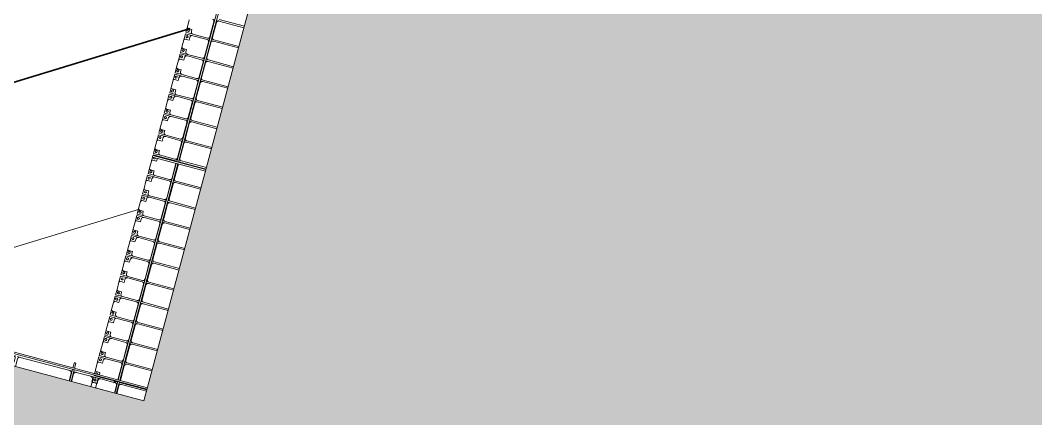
# Model space of a CAD drawing. Header units: millimetres. Extents: x -861324 to 439029, y -308065 to 694685.
# Drawn here: x -162826 to -138554, y 285427 to 294957 of the extents above; entities that cross this region are included whole.
import ezdxf

# ---------------------------------------------------------------- set-up
doc = ezdxf.new("R2010")
doc.units = ezdxf.units.MM
for name, color, linetype, lineweight in [('A-DETL-GENF', 92, 'Continuous', 9), ('A-DETL-MBND', 5, 'Continuous', 9), ('A-DETL-THIN', 151, 'Continuous', 9), ('A-GENM', 13, 'Continuous', 9), ('C-TOPO-MAJR', 7, 'Continuous', 35), ('C-TOPO-MINR', 7, 'Continuous', 9), ('S-BEAM', 12, 'Continuous', 9)]:
    doc.layers.add(name, color=color, linetype=linetype, lineweight=lineweight)

# ---------------------------------------------------------------- blocks, each defined once
blk = doc.blocks.new('Dai phao do pin - DẢI PHAO ĐỠ PIN-15697-BỐ TRÍ BÈ PIN HỒ BẢN MÒNG')
at = {"layer": 'A-DETL-MBND', "color": 254}
for p, q in [((-1312, 242), (-1130, 242)), ((-1312, 88), (-1312, 242)), ((-1312, 242), (-1312, 88)), ((-1130, 242), (-1312, 242)), ((-1312, 88), (-1312, 0)), ((-1190, 118), (-1272, 118)), ((-1272, 118), (-1190, 118)), ((-1190, 118), (-1272, 118)), ((-1272, 118), (-1190, 118)), ((-1190, 182), (-1190, 118)), ((-1190, 118), (-1190, 182)), ((-1190, 182), (-1190, 118)), ((-1190, 118), (-1190, 182)), ((-780, 242), (-1130, 242)), ((-780, 242), (-692, 242)), ((-780, 242), (-692, 242)), ((-730, 0), (-730, 192)), ((610, 242), (-620, 242)), ((610, 242), (698, 242)), ((610, 242), (698, 242)), ((660, 0), (660, 192)), ((1130, 242), (770, 242)), ((1130, 242), (1312, 242)), ((1312, 242), (1130, 242)), ((1190, 118), (1190, 182)), ((1190, 182), (1190, 118)), ((1190, 118), (1190, 182)), ((1190, 182), (1190, 118)), ((1282, 118), (1190, 118)), ((1190, 118), (1282, 118)), ((1282, 118), (1190, 118)), ((1190, 118), (1282, 118)), ((1198, 242), (1380, 242)), ((1198, 116), (1198, 242)), ((1198, 242), (1198, 116)), ((1380, 242), (1198, 242)), ((1198, 88), (1198, 0)), ((1320, 118), (1228, 118)), ((1228, 118), (1320, 118)), ((1320, 118), (1228, 118)), ((1228, 118), (1320, 118)), ((1312, 242), (1312, 116)), ((1312, 116), (1312, 242)), ((1312, 0), (1312, 88)), ((1320, 182), (1320, 118)), ((1320, 118), (1320, 182)), ((1320, 182), (1320, 118)), ((1320, 118), (1320, 182)), ((1730, 242), (1380, 242)), ((1730, 242), (1818, 242)), ((1730, 242), (1818, 242)), ((1780, 0), (1780, 192)), ((3120, 242), (1890, 242)), ((3120, 242), (3167, 242)), ((3120, 242), (3167, 242)), ((3170, 0), (3170, 192)), ((3640, 242), (3280, 242)), ((3640, 242), (3822, 242)), ((3822, 242), (3640, 242)), ((3700, 118), (3700, 182)), ((3700, 182), (3700, 118)), ((3700, 118), (3700, 182)), ((3700, 182), (3700, 118)), ((3792, 118), (3700, 118)), ((3700, 118), (3792, 118)), ((3792, 118), (3700, 118)), ((3700, 118), (3792, 118)), ((3708, 242), (3890, 242)), ((3708, 116), (3708, 242)), ((3708, 242), (3708, 116)), ((3890, 242), (3708, 242)), ((3708, 88), (3708, 0)), ((3830, 118), (3738, 118)), ((3738, 118), (3830, 118)), ((3830, 118), (3738, 118)), ((3738, 118), (3830, 118)), ((3822, 242), (3822, 116)), ((3822, 116), (3822, 242)), ((3822, 0), (3822, 88)), ((3830, 182), (3830, 118)), ((3830, 118), (3830, 182)), ((3830, 182), (3830, 118)), ((3830, 118), (3830, 182)), ((4240, 242), (3890, 242)), ((4240, 242), (4328, 242)), ((4240, 242), (4328, 242)), ((4290, 0), (4290, 192)), ((5630, 242), (4400, 242)), ((5630, 242), (5718, 242)), ((5630, 242), (5718, 242)), ((5680, 0), (5680, 192)), ((6150, 242), (5790, 242)), ((6150, 242), (6332, 242)), ((6332, 242), (6150, 242)), ((6210, 118), (6210, 182)), ((6210, 182), (6210, 118)), ((6210, 118), (6210, 182)), ((6210, 182), (6210, 118)), ((6302, 118), (6210, 118)), ((6210, 118), (6302, 118)), ((6302, 118), (6210, 118)), ((6210, 118), (6302, 118)), ((6218, 242), (6400, 242)), ((6218, 116), (6218, 242)), ((6218, 242), (6218, 116)), ((6400, 242), (6218, 242)), ((6218, 88), (6218, 0)), ((6340, 118), (6248, 118)), ((6248, 118), (6340, 118)), ((6340, 118), (6248, 118)), ((6248, 118), (6340, 118)), ((6332, 242), (6332, 116)), ((6332, 116), (6332, 242)), ((6332, 0), (6332, 88)), ((6340, 182), (6340, 118)), ((6340, 118), (6340, 182)), ((6340, 182), (6340, 118)), ((6340, 118), (6340, 182)), ((6750, 242), (6400, 242)), ((6750, 242), (6808, 242)), ((6750, 242), (6808, 242)), ((6800, 0), (6800, 192)), ((6848, 242), (6910, 242)), ((6848, 242), (6910, 242)), ((6860, 192), (6860, 0)), ((8140, 242), (6910, 242)), ((8140, 242), (8198, 242)), ((8140, 242), (8198, 242)), ((8190, 0), (8190, 192)), ((8238, 242), (8300, 242)), ((8238, 242), (8300, 242)), ((8250, 192), (8250, 0)), ((8660, 242), (8300, 242)), ((8660, 242), (8842, 242)), ((8842, 242), (8660, 242)), ((8720, 118), (8720, 182)), ((8720, 182), (8720, 118)), ((8720, 118), (8720, 182)), ((8720, 182), (8720, 118)), ((8812, 118), (8720, 118)), ((8720, 118), (8812, 118)), ((8812, 118), (8720, 118)), ((8720, 118), (8812, 118)), ((8728, 242), (8910, 242)), ((8728, 116), (8728, 242)), ((8728, 242), (8728, 116)), ((8910, 242), (8728, 242)), ((8728, 88), (8728, 0)), ((8850, 118), (8758, 118)), ((8758, 118), (8850, 118)), ((8850, 118), (8758, 118)), ((8758, 118), (8850, 118)), ((8842, 242), (8842, 116)), ((8842, 116), (8842, 242)), ((8842, 0), (8842, 88)), ((8850, 182), (8850, 118)), ((8850, 118), (8850, 182)), ((8850, 182), (8850, 118)), ((8850, 118), (8850, 182)), ((9260, 242), (8910, 242)), ((9260, 242), (9318, 242)), ((9260, 242), (9318, 242)), ((9310, 0), (9310, 192)), ((9358, 242), (9420, 242)), ((9358, 242), (9420, 242)), ((9370, 192), (9370, 0)), ((10040, 242), (9420, 242))]:
    blk.add_line(p, q, dxfattribs=at)
for centre, radius, start, end in [((-1282, 88), 30, 105, 165), ((-1282, 88), 30, 105, 165), ((-1282, 88), 30, 105, 165), ((-1282, 88), 30, 105, 165), ((-1259, 183), 25, 0, 180), ((-1259, 183), 25, 0, 180), ((-1259, 183), 25, 180, 0), ((-1259, 183), 25, 180, 360), ((-1130, 182), 60, 90, 180), ((-1130, 182), 60, 90, 180), ((-1130, 182), 60, 90, 180), ((-1130, 182), 60, 90, 180), ((-780, 192), 50, 360, 90), ((-780, 192), 50, 360, 30), ((-620, 192), 50, 90, 135), ((-620, 192), 50, 90, 120), ((610, 192), 50, 360, 90), ((610, 192), 50, 360, 30), ((770, 192), 50, 90, 135), ((770, 192), 50, 90, 120), ((1130, 182), 60, 360, 90), ((1130, 182), 60, 0, 75), ((1130, 182), 60, 360, 75), ((1130, 182), 60, 0, 75), ((1228, 88), 30, 90, 180), ((1249, 183), 25, 0, 180), ((1249, 183), 25, 360, 180), ((1249, 183), 25, 180, 0), ((1249, 183), 25, 180, 360), ((1251, 183), 25, 0, 180), ((1251, 183), 25, 0, 180), ((1251, 183), 25, 180, 0), ((1251, 183), 25, 180, 360), ((1282, 88), 30, 360, 90), ((1282, 88), 30, 60, 90), ((1282, 88), 30, 60, 90), ((1282, 88), 30, 60, 90), ((1380, 182), 60, 90, 180), ((1380, 182), 60, 90, 180), ((1380, 182), 60, 90, 180), ((1380, 182), 60, 90, 180), ((1730, 192), 50, 360, 90), ((1730, 192), 50, 360, 30), ((1890, 192), 50, 90, 135), ((1890, 192), 50, 90, 120), ((3120, 192), 50, 360, 90), ((3120, 192), 50, 360, 30), ((3280, 192), 50, 90, 135), ((3280, 192), 50, 90, 120), ((3640, 182), 60, 360, 90), ((3640, 182), 60, 0, 75), ((3640, 182), 60, 360, 75), ((3640, 182), 60, 0, 75), ((3738, 88), 30, 90, 180), ((3759, 183), 25, 0, 180), ((3759, 183), 25, 360, 180), ((3759, 183), 25, 180, 0), ((3759, 183), 25, 180, 360), ((3761, 183), 25, 0, 180), ((3761, 183), 25, 0, 180), ((3761, 183), 25, 180, 0), ((3761, 183), 25, 180, 360), ((3792, 88), 30, 360, 90), ((3792, 88), 30, 60, 90), ((3792, 88), 30, 60, 90), ((3792, 88), 30, 60, 90), ((3890, 182), 60, 90, 180), ((3890, 182), 60, 90, 180), ((3890, 182), 60, 90, 180), ((3890, 182), 60, 90, 180), ((4240, 192), 50, 360, 90), ((4240, 192), 50, 360, 30), ((4400, 192), 50, 90, 135), ((4400, 192), 50, 90, 120), ((5630, 192), 50, 360, 90), ((5630, 192), 50, 360, 30), ((5790, 192), 50, 90, 135), ((5790, 192), 50, 90, 120), ((6150, 182), 60, 360, 90), ((6150, 182), 60, 0, 75), ((6150, 182), 60, 360, 75), ((6150, 182), 60, 0, 75), ((6248, 88), 30, 90, 180), ((6269, 183), 25, 0, 180), ((6269, 183), 25, 360, 180), ((6269, 183), 25, 180, 0), ((6269, 183), 25, 180, 360), ((6271, 183), 25, 0, 180), ((6271, 183), 25, 0, 180), ((6271, 183), 25, 180, 0), ((6271, 183), 25, 180, 360), ((6302, 88), 30, 360, 90), ((6302, 88), 30, 60, 90), ((6302, 88), 30, 60, 90), ((6302, 88), 30, 60, 90), ((6400, 182), 60, 90, 180), ((6400, 182), 60, 90, 180), ((6400, 182), 60, 90, 180), ((6400, 182), 60, 90, 180), ((6750, 192), 50, 360, 90), ((6750, 192), 50, 360, 30), ((6910, 192), 50, 90, 180), ((6910, 192), 50, 90, 120), ((8140, 192), 50, 360, 90), ((8140, 192), 50, 360, 30), ((8300, 192), 50, 90, 180), ((8300, 192), 50, 90, 120), ((8660, 182), 60, 360, 90), ((8660, 182), 60, 0, 75), ((8660, 182), 60, 360, 75), ((8660, 182), 60, 0, 75), ((8758, 88), 30, 90, 180), ((8779, 183), 25, 0, 180), ((8779, 183), 25, 360, 180), ((8779, 183), 25, 180, 0), ((8779, 183), 25, 180, 360), ((8781, 183), 25, 0, 180), ((8781, 183), 25, 0, 180), ((8781, 183), 25, 180, 0), ((8781, 183), 25, 180, 360), ((8812, 88), 30, 360, 90), ((8812, 88), 30, 60, 90), ((8812, 88), 30, 60, 90), ((8812, 88), 30, 60, 90), ((8910, 182), 60, 90, 180), ((8910, 182), 60, 90, 180), ((8910, 182), 60, 90, 180), ((8910, 182), 60, 90, 180), ((9260, 192), 50, 360, 90), ((9260, 192), 50, 360, 30), ((9420, 192), 50, 90, 180), ((9420, 192), 50, 90, 120)]:
    blk.add_arc(centre, radius, start, end, dxfattribs=at)
blk = doc.blocks.new('Dải phao đi lại kèm đỡ invester - DẢI PHAO ĐI LẠI-17505-BỐ TRÍ BÈ PIN HỒ BẢN MÒNG')
at = {"layer": 'A-DETL-MBND', "color": 254}
for p, q in [((16723, -620), (16723, 0)), ((16758, 0), (16758, -620)), ((17223, -620), (17223, 0)), ((17258, 0), (17258, -620)), ((17723, -620), (17723, 0)), ((17758, 0), (17758, -620)), ((18223, -620), (18223, 0)), ((18258, 0), (18258, -620)), ((18723, -620), (18723, 0)), ((18758, 0), (18758, -620)), ((19223, -620), (19223, 0)), ((19258, 0), (19258, -620)), ((19723, -620), (19723, 0)), ((19758, 0), (19758, -620)), ((20223, -620), (20223, 0)), ((20258, 0), (20258, -620)), ((20723, -620), (20723, 0)), ((20758, 0), (20758, -620)), ((21223, -620), (21223, 0)), ((21258, 0), (21258, -620)), ((21723, -620), (21723, 0)), ((21758, 0), (21758, -620)), ((22223, -620), (22223, 0)), ((22258, 0), (22258, -620)), ((22723, -620), (22723, 0)), ((22758, 0), (22758, -620)), ((23223, -620), (23223, 0)), ((23258, 0), (23258, -620)), ((23723, -620), (23723, 0)), ((23758, 0), (23758, -620)), ((24223, -620), (24223, 0)), ((24258, 0), (24258, -620)), ((24723, -620), (24723, 0)), ((24758, 0), (24758, -620)), ((25223, -620), (25223, 0)), ((25258, 0), (25258, -620)), ((25723, -620), (25723, 0)), ((16758, -682), (16758, -620)), ((16758, -682), (16758, -620)), ((16808, -670), (17173, -670)), ((17223, -620), (17223, -682)), ((17223, -620), (17223, -682)), ((17223, -722), (17223, -780)), ((17223, -722), (17223, -780)), ((17258, -682), (17258, -620)), ((17258, -682), (17258, -620)), ((17258, -780), (17258, -722)), ((17258, -780), (17258, -722)), ((17308, -670), (17673, -670)), ((17723, -620), (17723, -682)), ((17723, -620), (17723, -682)), ((17723, -722), (17723, -780)), ((17723, -722), (17723, -780)), ((17758, -682), (17758, -620)), ((17758, -682), (17758, -620)), ((17758, -780), (17758, -722)), ((17758, -780), (17758, -722)), ((17808, -670), (18173, -670)), ((18223, -620), (18223, -682)), ((18223, -620), (18223, -682)), ((18223, -722), (18223, -780)), ((18223, -722), (18223, -780)), ((18258, -682), (18258, -620)), ((18258, -682), (18258, -620)), ((18258, -780), (18258, -722)), ((18258, -780), (18258, -722)), ((18308, -670), (18673, -670)), ((18723, -620), (18723, -682)), ((18723, -620), (18723, -682)), ((18723, -722), (18723, -780)), ((18723, -722), (18723, -780)), ((18758, -682), (18758, -620)), ((18758, -682), (18758, -620)), ((18758, -780), (18758, -722)), ((18758, -780), (18758, -722)), ((18808, -670), (19173, -670)), ((19223, -620), (19223, -682)), ((19223, -620), (19223, -682)), ((19223, -722), (19223, -780)), ((19223, -722), (19223, -780)), ((19258, -682), (19258, -620)), ((19258, -682), (19258, -620)), ((19258, -780), (19258, -722)), ((19258, -780), (19258, -722)), ((19308, -670), (19673, -670)), ((19723, -620), (19723, -682)), ((19723, -620), (19723, -682)), ((19723, -722), (19723, -780)), ((19723, -722), (19723, -780)), ((19758, -682), (19758, -620)), ((19758, -682), (19758, -620)), ((19758, -780), (19758, -722)), ((19758, -780), (19758, -722)), ((19808, -670), (20173, -670)), ((20223, -620), (20223, -682)), ((20223, -620), (20223, -682)), ((20223, -722), (20223, -780)), ((20223, -722), (20223, -780)), ((20258, -682), (20258, -620)), ((20258, -682), (20258, -620)), ((20258, -780), (20258, -722)), ((20258, -780), (20258, -722)), ((20312, -670), (20673, -670)), ((20723, -620), (20723, -682)), ((20723, -620), (20723, -682)), ((20723, -722), (20723, -780)), ((20723, -722), (20723, -780)), ((20758, -682), (20758, -620)), ((20758, -682), (20758, -620)), ((20758, -780), (20758, -722)), ((20758, -780), (20758, -722)), ((20808, -670), (21173, -670)), ((21223, -620), (21223, -682)), ((21223, -620), (21223, -682)), ((21223, -722), (21223, -780)), ((21223, -722), (21223, -780)), ((21258, -682), (21258, -620)), ((21258, -682), (21258, -620)), ((21258, -780), (21258, -722)), ((21258, -780), (21258, -722)), ((21308, -670), (21673, -670)), ((21723, -620), (21723, -682)), ((21723, -620), (21723, -682)), ((21723, -722), (21723, -780)), ((21723, -722), (21723, -780)), ((21758, -682), (21758, -620)), ((21758, -682), (21758, -620)), ((21758, -780), (21758, -722)), ((21758, -780), (21758, -722)), ((21808, -670), (22173, -670)), ((22223, -620), (22223, -682)), ((22223, -620), (22223, -682)), ((22223, -722), (22223, -780)), ((22223, -722), (22223, -780)), ((22258, -682), (22258, -620)), ((22258, -682), (22258, -620)), ((22258, -780), (22258, -722)), ((22258, -780), (22258, -722)), ((22308, -670), (22673, -670)), ((22723, -620), (22723, -682)), ((22723, -620), (22723, -682)), ((22723, -722), (22723, -780)), ((22723, -722), (22723, -780)), ((22758, -682), (22758, -620)), ((22758, -682), (22758, -620)), ((22758, -780), (22758, -722)), ((22758, -780), (22758, -722)), ((22808, -670), (23173, -670)), ((23223, -620), (23223, -682)), ((23223, -620), (23223, -682)), ((23223, -722), (23223, -780)), ((23223, -722), (23223, -780)), ((23258, -682), (23258, -620)), ((23258, -682), (23258, -620)), ((23258, -780), (23258, -722)), ((23258, -780), (23258, -722)), ((23308, -670), (23673, -670)), ((23723, -620), (23723, -682)), ((23723, -620), (23723, -682)), ((23723, -722), (23723, -780)), ((23723, -722), (23723, -780)), ((23758, -682), (23758, -620)), ((23758, -682), (23758, -620)), ((23758, -780), (23758, -722)), ((23758, -780), (23758, -722)), ((23808, -670), (24173, -670)), ((24223, -620), (24223, -682)), ((24223, -620), (24223, -682)), ((24223, -722), (24223, -780)), ((24223, -722), (24223, -780)), ((24258, -682), (24258, -620)), ((24258, -682), (24258, -620)), ((24258, -780), (24258, -722)), ((24258, -780), (24258, -722)), ((24308, -670), (24673, -670)), ((24723, -620), (24723, -682)), ((24723, -620), (24723, -682)), ((24723, -722), (24723, -780)), ((24723, -722), (24723, -780)), ((24758, -682), (24758, -620)), ((24758, -682), (24758, -620)), ((24758, -780), (24758, -722)), ((24758, -780), (24758, -722)), ((24808, -670), (25173, -670)), ((25223, -620), (25223, -682)), ((25223, -620), (25223, -682)), ((25223, -722), (25223, -780)), ((25223, -722), (25223, -780)), ((25258, -682), (25258, -620)), ((25258, -682), (25258, -620)), ((25258, -780), (25258, -722)), ((25258, -780), (25258, -722)), ((25308, -670), (25672, -670)), ((25723, -620), (25723, -682)), ((25723, -620), (25723, -682)), ((25723, -722), (25723, -780)), ((25723, -722), (25723, -780)), ((17173, -730), (16808, -730)), ((17223, -1140), (17223, -780)), ((17258, -780), (17258, -1130)), ((17673, -730), (17308, -730)), ((17723, -1140), (17723, -780)), ((17758, -780), (17758, -1130)), ((18173, -730), (17808, -730)), ((18223, -1140), (18223, -780)), ((18258, -780), (18258, -1130)), ((18673, -730), (18308, -730)), ((18723, -1140), (18723, -780)), ((18758, -780), (18758, -1130)), ((19173, -730), (18808, -730)), ((19223, -1140), (19223, -780)), ((19258, -780), (19258, -1130)), ((19673, -730), (19308, -730)), ((19723, -1140), (19723, -780)), ((19758, -780), (19758, -1130)), ((20173, -730), (19808, -730)), ((20223, -1140), (20223, -780)), ((20258, -780), (20258, -1130)), ((20673, -730), (20312, -730)), ((20723, -1140), (20723, -780)), ((20758, -780), (20758, -1130)), ((21173, -730), (20808, -730)), ((21223, -1140), (21223, -780)), ((21258, -780), (21258, -1130)), ((21673, -730), (21308, -730)), ((21723, -1140), (21723, -780)), ((21758, -780), (21758, -1130)), ((22173, -730), (21808, -730)), ((22223, -1140), (22223, -780)), ((22258, -780), (22258, -1130)), ((22673, -730), (22308, -730)), ((22723, -1140), (22723, -780)), ((22758, -780), (22758, -1130)), ((23173, -730), (22808, -730)), ((23223, -1140), (23223, -780)), ((23258, -780), (23258, -1130)), ((23673, -730), (23308, -730)), ((23723, -1140), (23723, -780)), ((23758, -780), (23758, -1130)), ((24173, -730), (23808, -730)), ((24223, -1140), (24223, -780)), ((24258, -780), (24258, -1130)), ((24673, -730), (24308, -730)), ((24723, -1140), (24723, -780)), ((24758, -780), (24758, -1130)), ((25173, -730), (24808, -730)), ((25223, -1140), (25223, -780)), ((25258, -780), (25258, -1130)), ((25672, -730), (25308, -730)), ((25723, -1140), (25723, -780)), ((17118, -1282), (17118, -1190)), ((17118, -1190), (17173, -1190)), ((17173, -1190), (17118, -1190)), ((17118, -1190), (17118, -1282)), ((17118, -1282), (17118, -1190)), ((17118, -1190), (17118, -1282)), ((17118, -1190), (17173, -1190)), ((17173, -1190), (17118, -1190)), ((17223, -1140), (17223, -1312)), ((17223, -1312), (17223, -1140)), ((17258, -1312), (17258, -1130)), ((17258, -1130), (17258, -1312)), ((17318, -1190), (17382, -1190)), ((17382, -1190), (17318, -1190)), ((17318, -1190), (17382, -1190)), ((17382, -1190), (17318, -1190)), ((17382, -1190), (17382, -1282)), ((17382, -1282), (17382, -1190)), ((17382, -1190), (17382, -1282)), ((17382, -1282), (17382, -1190)), ((17618, -1282), (17618, -1190)), ((17618, -1190), (17673, -1190)), ((17673, -1190), (17618, -1190)), ((17618, -1190), (17618, -1282)), ((17618, -1282), (17618, -1190)), ((17618, -1190), (17618, -1282)), ((17618, -1190), (17673, -1190)), ((17673, -1190), (17618, -1190)), ((17723, -1140), (17723, -1312)), ((17723, -1312), (17723, -1140)), ((17758, -1312), (17758, -1130)), ((17758, -1130), (17758, -1312)), ((17818, -1190), (17882, -1190)), ((17882, -1190), (17818, -1190)), ((17818, -1190), (17882, -1190)), ((17882, -1190), (17818, -1190)), ((17882, -1190), (17882, -1282)), ((17882, -1282), (17882, -1190)), ((17882, -1190), (17882, -1282)), ((17882, -1282), (17882, -1190)), ((18118, -1282), (18118, -1190)), ((18118, -1190), (18173, -1190)), ((18173, -1190), (18118, -1190)), ((18118, -1190), (18118, -1282)), ((18118, -1282), (18118, -1190)), ((18118, -1190), (18118, -1282)), ((18118, -1190), (18173, -1190)), ((18173, -1190), (18118, -1190)), ((18223, -1140), (18223, -1312)), ((18223, -1312), (18223, -1140)), ((18258, -1312), (18258, -1130)), ((18258, -1130), (18258, -1312)), ((18318, -1190), (18382, -1190)), ((18382, -1190), (18318, -1190)), ((18318, -1190), (18382, -1190)), ((18382, -1190), (18318, -1190)), ((18382, -1190), (18382, -1282)), ((18382, -1282), (18382, -1190)), ((18382, -1190), (18382, -1282)), ((18382, -1282), (18382, -1190)), ((18618, -1282), (18618, -1190)), ((18618, -1190), (18673, -1190)), ((18673, -1190), (18618, -1190)), ((18618, -1190), (18618, -1282)), ((18618, -1282), (18618, -1190)), ((18618, -1190), (18618, -1282)), ((18618, -1190), (18673, -1190)), ((18673, -1190), (18618, -1190)), ((18723, -1140), (18723, -1312)), ((18723, -1312), (18723, -1140)), ((18758, -1312), (18758, -1130)), ((18758, -1130), (18758, -1312)), ((18818, -1190), (18882, -1190)), ((18882, -1190), (18818, -1190)), ((18818, -1190), (18882, -1190)), ((18882, -1190), (18818, -1190)), ((18882, -1190), (18882, -1282)), ((18882, -1282), (18882, -1190)), ((18882, -1190), (18882, -1282)), ((18882, -1282), (18882, -1190)), ((19118, -1282), (19118, -1190)), ((19118, -1190), (19173, -1190)), ((19173, -1190), (19118, -1190)), ((19118, -1190), (19118, -1282)), ((19118, -1282), (19118, -1190)), ((19118, -1190), (19118, -1282)), ((19118, -1190), (19173, -1190)), ((19173, -1190), (19118, -1190)), ((19223, -1140), (19223, -1312)), ((19223, -1312), (19223, -1140)), ((19258, -1312), (19258, -1130)), ((19258, -1130), (19258, -1312)), ((19318, -1190), (19382, -1190)), ((19382, -1190), (19318, -1190)), ((19318, -1190), (19382, -1190)), ((19382, -1190), (19318, -1190)), ((19382, -1190), (19382, -1282)), ((19382, -1282), (19382, -1190)), ((19382, -1190), (19382, -1282)), ((19382, -1282), (19382, -1190)), ((19618, -1282), (19618, -1190)), ((19618, -1190), (19673, -1190)), ((19673, -1190), (19618, -1190)), ((19618, -1190), (19618, -1282)), ((19618, -1282), (19618, -1190)), ((19618, -1190), (19618, -1282)), ((19618, -1190), (19673, -1190)), ((19673, -1190), (19618, -1190)), ((19723, -1140), (19723, -1312)), ((19723, -1312), (19723, -1140)), ((19758, -1312), (19758, -1130)), ((19758, -1130), (19758, -1312)), ((19818, -1190), (19882, -1190)), ((19882, -1190), (19818, -1190)), ((19818, -1190), (19882, -1190)), ((19882, -1190), (19818, -1190)), ((19882, -1190), (19882, -1282)), ((19882, -1282), (19882, -1190)), ((19882, -1190), (19882, -1282)), ((19882, -1282), (19882, -1190)), ((20118, -1282), (20118, -1190)), ((20118, -1190), (20173, -1190)), ((20173, -1190), (20118, -1190)), ((20118, -1190), (20118, -1282)), ((20118, -1282), (20118, -1190)), ((20118, -1190), (20118, -1282)), ((20118, -1190), (20173, -1190)), ((20173, -1190), (20118, -1190)), ((20223, -1140), (20223, -1312)), ((20223, -1312), (20223, -1140)), ((20258, -1312), (20258, -1130)), ((20258, -1130), (20258, -1312)), ((20318, -1190), (20382, -1190)), ((20382, -1190), (20318, -1190)), ((20318, -1190), (20382, -1190)), ((20382, -1190), (20318, -1190)), ((20382, -1190), (20382, -1282)), ((20382, -1282), (20382, -1190)), ((20382, -1190), (20382, -1282)), ((20382, -1282), (20382, -1190)), ((20618, -1282), (20618, -1190)), ((20618, -1190), (20673, -1190)), ((20673, -1190), (20618, -1190)), ((20618, -1190), (20618, -1282)), ((20618, -1282), (20618, -1190)), ((20618, -1190), (20618, -1282)), ((20618, -1190), (20673, -1190)), ((20673, -1190), (20618, -1190)), ((20723, -1140), (20723, -1312)), ((20723, -1312), (20723, -1140)), ((20758, -1312), (20758, -1130)), ((20758, -1130), (20758, -1312)), ((20818, -1190), (20882, -1190)), ((20882, -1190), (20818, -1190)), ((20818, -1190), (20882, -1190)), ((20882, -1190), (20818, -1190)), ((20882, -1190), (20882, -1282)), ((20882, -1282), (20882, -1190)), ((20882, -1190), (20882, -1282)), ((20882, -1282), (20882, -1190)), ((21118, -1282), (21118, -1190)), ((21118, -1190), (21173, -1190)), ((21173, -1190), (21118, -1190)), ((21118, -1190), (21118, -1282)), ((21118, -1282), (21118, -1190)), ((21118, -1190), (21118, -1282)), ((21118, -1190), (21173, -1190)), ((21173, -1190), (21118, -1190)), ((21223, -1140), (21223, -1312)), ((21223, -1312), (21223, -1140)), ((21258, -1312), (21258, -1130)), ((21258, -1130), (21258, -1312)), ((21318, -1190), (21382, -1190)), ((21382, -1190), (21318, -1190)), ((21318, -1190), (21382, -1190)), ((21382, -1190), (21318, -1190)), ((21382, -1190), (21382, -1282)), ((21382, -1282), (21382, -1190)), ((21382, -1190), (21382, -1282)), ((21382, -1282), (21382, -1190)), ((21618, -1282), (21618, -1190)), ((21618, -1190), (21673, -1190)), ((21673, -1190), (21618, -1190)), ((21618, -1190), (21618, -1282)), ((21618, -1282), (21618, -1190)), ((21618, -1190), (21618, -1282)), ((21618, -1190), (21673, -1190)), ((21673, -1190), (21618, -1190)), ((21723, -1140), (21723, -1312)), ((21723, -1312), (21723, -1140)), ((21758, -1312), (21758, -1130)), ((21758, -1130), (21758, -1312)), ((21818, -1190), (21882, -1190)), ((21882, -1190), (21818, -1190)), ((21818, -1190), (21882, -1190)), ((21882, -1190), (21818, -1190)), ((21882, -1190), (21882, -1282)), ((21882, -1282), (21882, -1190)), ((21882, -1190), (21882, -1282)), ((21882, -1282), (21882, -1190)), ((22118, -1282), (22118, -1190)), ((22118, -1190), (22173, -1190)), ((22173, -1190), (22118, -1190)), ((22118, -1190), (22118, -1282)), ((22118, -1282), (22118, -1190)), ((22118, -1190), (22118, -1282)), ((22118, -1190), (22173, -1190)), ((22173, -1190), (22118, -1190)), ((22223, -1140), (22223, -1312)), ((22223, -1312), (22223, -1140)), ((22258, -1312), (22258, -1130)), ((22258, -1130), (22258, -1312)), ((22318, -1190), (22382, -1190)), ((22382, -1190), (22318, -1190)), ((22318, -1190), (22382, -1190)), ((22382, -1190), (22318, -1190)), ((22382, -1190), (22382, -1282)), ((22382, -1282), (22382, -1190)), ((22382, -1190), (22382, -1282)), ((22382, -1282), (22382, -1190)), ((22618, -1282), (22618, -1190)), ((22618, -1190), (22673, -1190)), ((22673, -1190), (22618, -1190)), ((22618, -1190), (22618, -1282)), ((22618, -1282), (22618, -1190)), ((22618, -1190), (22618, -1282)), ((22618, -1190), (22673, -1190)), ((22673, -1190), (22618, -1190)), ((22723, -1140), (22723, -1312)), ((22723, -1312), (22723, -1140)), ((22758, -1312), (22758, -1130)), ((22758, -1130), (22758, -1312)), ((22818, -1190), (22882, -1190)), ((22882, -1190), (22818, -1190)), ((22818, -1190), (22882, -1190)), ((22882, -1190), (22818, -1190)), ((22882, -1190), (22882, -1282)), ((22882, -1282), (22882, -1190)), ((22882, -1190), (22882, -1282)), ((22882, -1282), (22882, -1190)), ((23118, -1282), (23118, -1190)), ((23118, -1190), (23173, -1190)), ((23173, -1190), (23118, -1190)), ((23118, -1190), (23118, -1282)), ((23118, -1282), (23118, -1190)), ((23118, -1190), (23118, -1282)), ((23118, -1190), (23173, -1190)), ((23173, -1190), (23118, -1190)), ((23223, -1140), (23223, -1312)), ((23223, -1312), (23223, -1140)), ((23258, -1312), (23258, -1130)), ((23258, -1130), (23258, -1312)), ((23318, -1190), (23382, -1190)), ((23382, -1190), (23318, -1190)), ((23318, -1190), (23382, -1190)), ((23382, -1190), (23318, -1190)), ((23382, -1190), (23382, -1282)), ((23382, -1282), (23382, -1190)), ((23382, -1190), (23382, -1282)), ((23382, -1282), (23382, -1190)), ((23618, -1282), (23618, -1190)), ((23618, -1190), (23673, -1190)), ((23673, -1190), (23618, -1190)), ((23618, -1190), (23618, -1282)), ((23618, -1282), (23618, -1190)), ((23618, -1190), (23618, -1282)), ((23618, -1190), (23673, -1190)), ((23673, -1190), (23618, -1190)), ((23723, -1140), (23723, -1312)), ((23723, -1312), (23723, -1140)), ((23758, -1312), (23758, -1130)), ((23758, -1130), (23758, -1312)), ((23818, -1190), (23882, -1190)), ((23882, -1190), (23818, -1190)), ((23818, -1190), (23882, -1190)), ((23882, -1190), (23818, -1190)), ((23882, -1190), (23882, -1282)), ((23882, -1282), (23882, -1190)), ((23882, -1190), (23882, -1282)), ((23882, -1282), (23882, -1190)), ((24118, -1282), (24118, -1190)), ((24118, -1190), (24173, -1190)), ((24173, -1190), (24118, -1190)), ((24118, -1190), (24118, -1282)), ((24118, -1282), (24118, -1190)), ((24118, -1190), (24118, -1282)), ((24118, -1190), (24173, -1190)), ((24173, -1190), (24118, -1190)), ((24223, -1140), (24223, -1312)), ((24223, -1312), (24223, -1140)), ((24258, -1312), (24258, -1130)), ((24258, -1130), (24258, -1312)), ((24318, -1190), (24382, -1190)), ((24382, -1190), (24318, -1190)), ((24318, -1190), (24382, -1190)), ((24382, -1190), (24318, -1190)), ((24382, -1190), (24382, -1282)), ((24382, -1282), (24382, -1190)), ((24382, -1190), (24382, -1282)), ((24382, -1282), (24382, -1190)), ((24618, -1282), (24618, -1190)), ((24618, -1190), (24673, -1190)), ((24673, -1190), (24618, -1190)), ((24618, -1190), (24618, -1282)), ((24618, -1282), (24618, -1190)), ((24618, -1190), (24618, -1282)), ((24618, -1190), (24673, -1190)), ((24673, -1190), (24618, -1190)), ((24723, -1140), (24723, -1312)), ((24723, -1312), (24723, -1140)), ((24758, -1312), (24758, -1130)), ((24758, -1130), (24758, -1312)), ((24818, -1190), (24882, -1190)), ((24882, -1190), (24818, -1190)), ((24818, -1190), (24882, -1190)), ((24882, -1190), (24818, -1190)), ((24882, -1190), (24882, -1282)), ((24882, -1282), (24882, -1190)), ((24882, -1190), (24882, -1282)), ((24882, -1282), (24882, -1190)), ((25118, -1282), (25118, -1190)), ((25118, -1190), (25173, -1190)), ((25173, -1190), (25118, -1190)), ((25118, -1190), (25118, -1282)), ((25118, -1282), (25118, -1190)), ((25118, -1190), (25118, -1282)), ((25118, -1190), (25173, -1190)), ((25173, -1190), (25118, -1190)), ((25223, -1140), (25223, -1312)), ((25223, -1312), (25223, -1140)), ((25258, -1312), (25258, -1130)), ((25258, -1130), (25258, -1312)), ((25318, -1190), (25382, -1190)), ((25382, -1190), (25318, -1190)), ((25318, -1190), (25382, -1190)), ((25382, -1190), (25318, -1190)), ((25382, -1190), (25382, -1282)), ((25382, -1282), (25382, -1190)), ((25382, -1190), (25382, -1282)), ((25382, -1282), (25382, -1190)), ((25618, -1282), (25618, -1190)), ((25618, -1190), (25672, -1190)), ((25672, -1190), (25618, -1190)), ((25618, -1190), (25618, -1282)), ((25618, -1282), (25618, -1190)), ((25618, -1190), (25618, -1282)), ((25618, -1190), (25672, -1190)), ((25672, -1190), (25618, -1190)), ((25723, -1140), (25723, -1312)), ((25723, -1312), (25723, -1140)), ((16912, -1312), (17088, -1312)), ((17223, -1312), (17088, -1312)), ((17088, -1312), (17223, -1312)), ((17412, -1312), (17258, -1312)), ((17258, -1312), (17412, -1312)), ((17412, -1312), (17588, -1312)), ((17723, -1312), (17588, -1312)), ((17588, -1312), (17723, -1312)), ((17912, -1312), (17758, -1312)), ((17758, -1312), (17912, -1312)), ((17912, -1312), (18088, -1312)), ((18223, -1312), (18088, -1312)), ((18088, -1312), (18223, -1312)), ((18412, -1312), (18258, -1312)), ((18258, -1312), (18412, -1312)), ((18412, -1312), (18588, -1312)), ((18723, -1312), (18588, -1312)), ((18588, -1312), (18723, -1312)), ((18912, -1312), (18758, -1312)), ((18758, -1312), (18912, -1312)), ((18912, -1312), (19088, -1312)), ((19223, -1312), (19088, -1312)), ((19088, -1312), (19223, -1312)), ((19412, -1312), (19258, -1312)), ((19258, -1312), (19412, -1312)), ((19412, -1312), (19588, -1312)), ((19723, -1312), (19588, -1312)), ((19588, -1312), (19723, -1312)), ((19912, -1312), (19758, -1312)), ((19758, -1312), (19912, -1312)), ((19912, -1312), (20088, -1312)), ((20223, -1312), (20088, -1312)), ((20088, -1312), (20223, -1312)), ((20412, -1312), (20312, -1312)), ((20312, -1312), (20412, -1312)), ((20412, -1312), (20588, -1312)), ((20723, -1312), (20588, -1312)), ((20588, -1312), (20723, -1312)), ((20912, -1312), (20758, -1312)), ((20758, -1312), (20912, -1312)), ((20912, -1312), (21088, -1312)), ((21223, -1312), (21088, -1312)), ((21088, -1312), (21223, -1312)), ((21412, -1312), (21258, -1312)), ((21258, -1312), (21412, -1312)), ((21412, -1312), (21588, -1312)), ((21723, -1312), (21588, -1312)), ((21588, -1312), (21723, -1312)), ((21912, -1312), (21758, -1312)), ((21758, -1312), (21912, -1312)), ((21912, -1312), (22088, -1312)), ((22223, -1312), (22088, -1312)), ((22088, -1312), (22223, -1312)), ((22412, -1312), (22258, -1312)), ((22258, -1312), (22412, -1312)), ((22412, -1312), (22588, -1312)), ((22723, -1312), (22588, -1312)), ((22588, -1312), (22723, -1312)), ((22912, -1312), (22758, -1312)), ((22758, -1312), (22912, -1312)), ((22912, -1312), (23088, -1312)), ((23223, -1312), (23088, -1312)), ((23088, -1312), (23223, -1312)), ((23412, -1312), (23258, -1312)), ((23258, -1312), (23412, -1312)), ((23412, -1312), (23588, -1312)), ((23723, -1312), (23588, -1312)), ((23588, -1312), (23723, -1312)), ((23912, -1312), (23758, -1312)), ((23758, -1312), (23912, -1312)), ((23912, -1312), (24088, -1312)), ((24223, -1312), (24088, -1312)), ((24088, -1312), (24223, -1312)), ((24412, -1312), (24258, -1312)), ((24258, -1312), (24412, -1312)), ((24412, -1312), (24588, -1312)), ((24723, -1312), (24588, -1312)), ((24588, -1312), (24723, -1312)), ((24912, -1312), (24758, -1312)), ((24758, -1312), (24912, -1312)), ((24912, -1312), (25088, -1312)), ((25223, -1312), (25088, -1312)), ((25088, -1312), (25223, -1312)), ((25412, -1312), (25258, -1312)), ((25258, -1312), (25412, -1312)), ((25412, -1312), (25588, -1312)), ((25672, -1312), (25588, -1312)), ((25588, -1312), (25672, -1312))]:
    blk.add_line(p, q, dxfattribs=at)
for centre, radius, start, end in [((16808, -620), 50, 180, 270), ((16808, -620), 50, 180, 210), ((17173, -620), 50, 270, 0), ((17173, -620), 50, 270, 300), ((17308, -620), 50, 180, 270), ((17308, -620), 50, 180, 210), ((17673, -620), 50, 270, 0), ((17673, -620), 50, 270, 300), ((17808, -620), 50, 180, 270), ((17808, -620), 50, 180, 210), ((18173, -620), 50, 270, 0), ((18173, -620), 50, 270, 300), ((18308, -620), 50, 180, 270), ((18308, -620), 50, 180, 210), ((18673, -620), 50, 270, 0), ((18673, -620), 50, 270, 300), ((18808, -620), 50, 180, 270), ((18808, -620), 50, 180, 210), ((19173, -620), 50, 270, 0), ((19173, -620), 50, 270, 300), ((19308, -620), 50, 180, 270), ((19308, -620), 50, 180, 210), ((19673, -620), 50, 270, 0), ((19673, -620), 50, 270, 300), ((19808, -620), 50, 180, 270), ((19808, -620), 50, 180, 210), ((20173, -620), 50, 270, 0), ((20173, -620), 50, 270, 300), ((20308, -620), 50, 180, 225), ((20308, -620), 50, 180, 210), ((20673, -620), 50, 270, 0), ((20673, -620), 50, 270, 300), ((20808, -620), 50, 180, 270), ((20808, -620), 50, 180, 210), ((21173, -620), 50, 270, 0), ((21173, -620), 50, 270, 300), ((21308, -620), 50, 180, 270), ((21308, -620), 50, 180, 210), ((21673, -620), 50, 270, 0), ((21673, -620), 50, 270, 300), ((21808, -620), 50, 180, 270), ((21808, -620), 50, 180, 210), ((22173, -620), 50, 270, 0), ((22173, -620), 50, 270, 300), ((22308, -620), 50, 180, 270), ((22308, -620), 50, 180, 210), ((22673, -620), 50, 270, 0), ((22673, -620), 50, 270, 300), ((22808, -620), 50, 180, 270), ((22808, -620), 50, 180, 210), ((23173, -620), 50, 270, 0), ((23173, -620), 50, 270, 300), ((23308, -620), 50, 180, 270), ((23308, -620), 50, 180, 210), ((23673, -620), 50, 270, 0), ((23673, -620), 50, 270, 300), ((23808, -620), 50, 180, 270), ((23808, -620), 50, 180, 210), ((24173, -620), 50, 270, 0), ((24173, -620), 50, 270, 300), ((24308, -620), 50, 180, 270), ((24308, -620), 50, 180, 210), ((24673, -620), 50, 270, 0), ((24673, -620), 50, 270, 300), ((24808, -620), 50, 180, 270), ((24808, -620), 50, 180, 210), ((25173, -620), 50, 270, 0), ((25173, -620), 50, 270, 300), ((25308, -620), 50, 180, 270), ((25308, -620), 50, 180, 210), ((25673, -620), 50, 315, 0), ((16808, -780), 50, 90, 180), ((16808, -780), 50, 90, 120), ((17173, -780), 50, 360, 90), ((17173, -780), 50, 360, 30), ((17308, -780), 50, 90, 180), ((17308, -780), 50, 90, 120), ((17673, -780), 50, 360, 90), ((17673, -780), 50, 360, 30), ((17808, -780), 50, 90, 180), ((17808, -780), 50, 90, 120), ((18173, -780), 50, 360, 90), ((18173, -780), 50, 360, 30), ((18308, -780), 50, 90, 180), ((18308, -780), 50, 90, 120), ((18673, -780), 50, 360, 90), ((18673, -780), 50, 360, 30), ((18808, -780), 50, 90, 180), ((18808, -780), 50, 90, 120), ((19173, -780), 50, 360, 90), ((19173, -780), 50, 360, 30), ((19308, -780), 50, 90, 180), ((19308, -780), 50, 90, 120), ((19673, -780), 50, 360, 90), ((19673, -780), 50, 360, 30), ((19808, -780), 50, 90, 180), ((19808, -780), 50, 90, 120), ((20173, -780), 50, 360, 90), ((20173, -780), 50, 360, 30), ((20308, -780), 50, 135, 180), ((20673, -780), 50, 360, 90), ((20673, -780), 50, 360, 30), ((20808, -780), 50, 90, 180), ((20808, -780), 50, 90, 120), ((21173, -780), 50, 360, 90), ((21173, -780), 50, 360, 30), ((21308, -780), 50, 90, 180), ((21308, -780), 50, 90, 120), ((21673, -780), 50, 360, 90), ((21673, -780), 50, 360, 30), ((21808, -780), 50, 90, 180), ((21808, -780), 50, 90, 120), ((22173, -780), 50, 360, 90), ((22173, -780), 50, 360, 30), ((22308, -780), 50, 90, 180), ((22308, -780), 50, 90, 120), ((22673, -780), 50, 360, 90), ((22673, -780), 50, 360, 30), ((22808, -780), 50, 90, 180), ((22808, -780), 50, 90, 120), ((23173, -780), 50, 360, 90), ((23173, -780), 50, 360, 30), ((23308, -780), 50, 90, 180), ((23308, -780), 50, 90, 120), ((23673, -780), 50, 360, 90), ((23673, -780), 50, 360, 30), ((23808, -780), 50, 90, 180), ((23808, -780), 50, 90, 120), ((24173, -780), 50, 360, 90), ((24173, -780), 50, 360, 30), ((24308, -780), 50, 90, 180), ((24308, -780), 50, 90, 120), ((24673, -780), 50, 360, 90), ((24673, -780), 50, 360, 30), ((24808, -780), 50, 90, 180), ((24808, -780), 50, 90, 120), ((25173, -780), 50, 360, 90), ((25173, -780), 50, 360, 30), ((25308, -780), 50, 90, 180), ((25308, -780), 50, 90, 120), ((25673, -780), 50, 360, 45), ((25673, -780), 50, 360, 30), ((17173, -1140), 50, 270, 360), ((17173, -1140), 50, 270, 345), ((17173, -1140), 50, 270, 345), ((17173, -1140), 50, 270, 345), ((17318, -1130), 60, 180, 270), ((17318, -1130), 60, 180, 270), ((17318, -1130), 60, 180, 270), ((17318, -1130), 60, 180, 270), ((17673, -1140), 50, 270, 360), ((17673, -1140), 50, 270, 345), ((17673, -1140), 50, 270, 345), ((17673, -1140), 50, 270, 345), ((17818, -1130), 60, 180, 270), ((17818, -1130), 60, 180, 270), ((17818, -1130), 60, 180, 270), ((17818, -1130), 60, 180, 270), ((18173, -1140), 50, 270, 360), ((18173, -1140), 50, 270, 345), ((18173, -1140), 50, 270, 345), ((18173, -1140), 50, 270, 345), ((18318, -1130), 60, 180, 270), ((18318, -1130), 60, 180, 270), ((18318, -1130), 60, 180, 270), ((18318, -1130), 60, 180, 270), ((18673, -1140), 50, 270, 360), ((18673, -1140), 50, 270, 345), ((18673, -1140), 50, 270, 345), ((18673, -1140), 50, 270, 345), ((18818, -1130), 60, 180, 270), ((18818, -1130), 60, 180, 270), ((18818, -1130), 60, 180, 270), ((18818, -1130), 60, 180, 270), ((19173, -1140), 50, 270, 360), ((19173, -1140), 50, 270, 345), ((19173, -1140), 50, 270, 345), ((19173, -1140), 50, 270, 345), ((19318, -1130), 60, 180, 270), ((19318, -1130), 60, 180, 270), ((19318, -1130), 60, 180, 270), ((19318, -1130), 60, 180, 270), ((19673, -1140), 50, 270, 360), ((19673, -1140), 50, 270, 345), ((19673, -1140), 50, 270, 345), ((19673, -1140), 50, 270, 345), ((19818, -1130), 60, 180, 270), ((19818, -1130), 60, 180, 270), ((19818, -1130), 60, 180, 270), ((19818, -1130), 60, 180, 270), ((20173, -1140), 50, 270, 360), ((20173, -1140), 50, 270, 345), ((20173, -1140), 50, 270, 345), ((20173, -1140), 50, 270, 345), ((20318, -1130), 60, 180, 225), ((20318, -1130), 60, 180, 225), ((20318, -1130), 60, 180, 225), ((20318, -1130), 60, 180, 225), ((20673, -1140), 50, 270, 360), ((20673, -1140), 50, 270, 345), ((20673, -1140), 50, 270, 345), ((20673, -1140), 50, 270, 345), ((20818, -1130), 60, 180, 270), ((20818, -1130), 60, 180, 270), ((20818, -1130), 60, 180, 270), ((20818, -1130), 60, 180, 270), ((21173, -1140), 50, 270, 360), ((21173, -1140), 50, 270, 345), ((21173, -1140), 50, 270, 345), ((21173, -1140), 50, 270, 345), ((21318, -1130), 60, 180, 270), ((21318, -1130), 60, 180, 270), ((21318, -1130), 60, 180, 270), ((21318, -1130), 60, 180, 270), ((21673, -1140), 50, 270, 360), ((21673, -1140), 50, 270, 345), ((21673, -1140), 50, 270, 345), ((21673, -1140), 50, 270, 345), ((21818, -1130), 60, 180, 270), ((21818, -1130), 60, 180, 270), ((21818, -1130), 60, 180, 270), ((21818, -1130), 60, 180, 270), ((22173, -1140), 50, 270, 360), ((22173, -1140), 50, 270, 345), ((22173, -1140), 50, 270, 345), ((22173, -1140), 50, 270, 345), ((22318, -1130), 60, 180, 270), ((22318, -1130), 60, 180, 270), ((22318, -1130), 60, 180, 270), ((22318, -1130), 60, 180, 270), ((22673, -1140), 50, 270, 360), ((22673, -1140), 50, 270, 345), ((22673, -1140), 50, 270, 345), ((22673, -1140), 50, 270, 345), ((22818, -1130), 60, 180, 270), ((22818, -1130), 60, 180, 270), ((22818, -1130), 60, 180, 270), ((22818, -1130), 60, 180, 270), ((23173, -1140), 50, 270, 360), ((23173, -1140), 50, 270, 345), ((23173, -1140), 50, 270, 345), ((23173, -1140), 50, 270, 345), ((23318, -1130), 60, 180, 270), ((23318, -1130), 60, 180, 270), ((23318, -1130), 60, 180, 270), ((23318, -1130), 60, 180, 270), ((23673, -1140), 50, 270, 360), ((23673, -1140), 50, 270, 345), ((23673, -1140), 50, 270, 345), ((23673, -1140), 50, 270, 345), ((23818, -1130), 60, 180, 270), ((23818, -1130), 60, 180, 270), ((23818, -1130), 60, 180, 270), ((23818, -1130), 60, 180, 270), ((24173, -1140), 50, 270, 360), ((24173, -1140), 50, 270, 345), ((24173, -1140), 50, 270, 345), ((24173, -1140), 50, 270, 345), ((24318, -1130), 60, 180, 270), ((24318, -1130), 60, 180, 270), ((24318, -1130), 60, 180, 270), ((24318, -1130), 60, 180, 270), ((24673, -1140), 50, 270, 360), ((24673, -1140), 50, 270, 345), ((24673, -1140), 50, 270, 345), ((24673, -1140), 50, 270, 345), ((24818, -1130), 60, 180, 270), ((24818, -1130), 60, 180, 270), ((24818, -1130), 60, 180, 270), ((24818, -1130), 60, 180, 270), ((25173, -1140), 50, 270, 360), ((25173, -1140), 50, 270, 345), ((25173, -1140), 50, 270, 345), ((25173, -1140), 50, 270, 345), ((25318, -1130), 60, 180, 270), ((25318, -1130), 60, 180, 270), ((25318, -1130), 60, 180, 270), ((25318, -1130), 60, 180, 270), ((25673, -1140), 50, 315, 360), ((25673, -1140), 50, 315, 345), ((25673, -1140), 50, 315, 345), ((25673, -1140), 50, 315, 345), ((17088, -1282), 30, 270, 0), ((17088, -1282), 30, 270, 0), ((17088, -1282), 30, 270, 0), ((17088, -1282), 30, 270, 0), ((17162, -1259), 25, 90, 270), ((17162, -1259), 25, 90, 270), ((17162, -1259), 25, 270, 90), ((17162, -1259), 25, 270, 90), ((17317, -1259), 25, 90, 270), ((17317, -1259), 25, 90, 270), ((17317, -1259), 25, 270, 90), ((17317, -1259), 25, 270, 90), ((17412, -1282), 30, 180, 270), ((17412, -1282), 30, 180, 270), ((17412, -1282), 30, 180, 270), ((17412, -1282), 30, 180, 270), ((17588, -1282), 30, 270, 0), ((17588, -1282), 30, 270, 0), ((17588, -1282), 30, 270, 0), ((17588, -1282), 30, 270, 0), ((17662, -1259), 25, 90, 270), ((17662, -1259), 25, 90, 270), ((17662, -1259), 25, 270, 90), ((17662, -1259), 25, 270, 90), ((17817, -1259), 25, 90, 270), ((17817, -1259), 25, 90, 270), ((17817, -1259), 25, 270, 90), ((17817, -1259), 25, 270, 90), ((17912, -1282), 30, 180, 270), ((17912, -1282), 30, 180, 270), ((17912, -1282), 30, 180, 270), ((17912, -1282), 30, 180, 270), ((18088, -1282), 30, 270, 0), ((18088, -1282), 30, 270, 0), ((18088, -1282), 30, 270, 0), ((18088, -1282), 30, 270, 0), ((18162, -1259), 25, 90, 270), ((18162, -1259), 25, 90, 270), ((18162, -1259), 25, 270, 90), ((18162, -1259), 25, 270, 90), ((18317, -1259), 25, 90, 270), ((18317, -1259), 25, 90, 270), ((18317, -1259), 25, 270, 90), ((18317, -1259), 25, 270, 90), ((18412, -1282), 30, 180, 270), ((18412, -1282), 30, 180, 270), ((18412, -1282), 30, 180, 270), ((18412, -1282), 30, 180, 270), ((18588, -1282), 30, 270, 0), ((18588, -1282), 30, 270, 0), ((18588, -1282), 30, 270, 0), ((18588, -1282), 30, 270, 0), ((18662, -1259), 25, 90, 270), ((18662, -1259), 25, 90, 270), ((18662, -1259), 25, 270, 90), ((18662, -1259), 25, 270, 90), ((18817, -1259), 25, 90, 270), ((18817, -1259), 25, 90, 270), ((18817, -1259), 25, 270, 90), ((18817, -1259), 25, 270, 90), ((18912, -1282), 30, 180, 270), ((18912, -1282), 30, 180, 270), ((18912, -1282), 30, 180, 270), ((18912, -1282), 30, 180, 270), ((19088, -1282), 30, 270, 0), ((19088, -1282), 30, 270, 0), ((19088, -1282), 30, 270, 0), ((19088, -1282), 30, 270, 0), ((19162, -1259), 25, 90, 270), ((19162, -1259), 25, 90, 270), ((19162, -1259), 25, 270, 90), ((19162, -1259), 25, 270, 90), ((19317, -1259), 25, 90, 270), ((19317, -1259), 25, 90, 270), ((19317, -1259), 25, 270, 90), ((19317, -1259), 25, 270, 90), ((19412, -1282), 30, 180, 270), ((19412, -1282), 30, 180, 270), ((19412, -1282), 30, 180, 270), ((19412, -1282), 30, 180, 270), ((19588, -1282), 30, 270, 0), ((19588, -1282), 30, 270, 0), ((19588, -1282), 30, 270, 0), ((19588, -1282), 30, 270, 0), ((19662, -1259), 25, 90, 270), ((19662, -1259), 25, 90, 270), ((19662, -1259), 25, 270, 90), ((19662, -1259), 25, 270, 90), ((19817, -1259), 25, 90, 270), ((19817, -1259), 25, 90, 270), ((19817, -1259), 25, 270, 90), ((19817, -1259), 25, 270, 90), ((19912, -1282), 30, 180, 270), ((19912, -1282), 30, 180, 270), ((19912, -1282), 30, 180, 270), ((19912, -1282), 30, 180, 270), ((20088, -1282), 30, 270, 0), ((20088, -1282), 30, 270, 0), ((20088, -1282), 30, 270, 0), ((20088, -1282), 30, 270, 0), ((20162, -1259), 25, 90, 270), ((20162, -1259), 25, 90, 270), ((20162, -1259), 25, 270, 90), ((20162, -1259), 25, 270, 90), ((20317, -1259), 25, 90, 105), ((20317, -1259), 25, 90, 105), ((20317, -1259), 25, 255, 270), ((20317, -1259), 25, 255, 270), ((20317, -1259), 25, 270, 90), ((20317, -1259), 25, 270, 90), ((20412, -1282), 30, 180, 270), ((20412, -1282), 30, 180, 270), ((20412, -1282), 30, 180, 270), ((20412, -1282), 30, 180, 270), ((20588, -1282), 30, 270, 0), ((20588, -1282), 30, 270, 0), ((20588, -1282), 30, 270, 0), ((20588, -1282), 30, 270, 0), ((20662, -1259), 25, 90, 270), ((20662, -1259), 25, 90, 270), ((20662, -1259), 25, 270, 90), ((20662, -1259), 25, 270, 90), ((20817, -1259), 25, 90, 270), ((20817, -1259), 25, 90, 270), ((20817, -1259), 25, 270, 90), ((20817, -1259), 25, 270, 90), ((20912, -1282), 30, 180, 270), ((20912, -1282), 30, 180, 270), ((20912, -1282), 30, 180, 270), ((20912, -1282), 30, 180, 270), ((21088, -1282), 30, 270, 0), ((21088, -1282), 30, 270, 0), ((21088, -1282), 30, 270, 0), ((21088, -1282), 30, 270, 0), ((21162, -1259), 25, 90, 270), ((21162, -1259), 25, 90, 270), ((21162, -1259), 25, 270, 90), ((21162, -1259), 25, 270, 90), ((21317, -1259), 25, 90, 270), ((21317, -1259), 25, 90, 270), ((21317, -1259), 25, 270, 90), ((21317, -1259), 25, 270, 90), ((21412, -1282), 30, 180, 270), ((21412, -1282), 30, 180, 270), ((21412, -1282), 30, 180, 270), ((21412, -1282), 30, 180, 270), ((21588, -1282), 30, 270, 0), ((21588, -1282), 30, 270, 0), ((21588, -1282), 30, 270, 0), ((21588, -1282), 30, 270, 0), ((21662, -1259), 25, 90, 270), ((21662, -1259), 25, 90, 270), ((21662, -1259), 25, 270, 90), ((21662, -1259), 25, 270, 90), ((21817, -1259), 25, 90, 270), ((21817, -1259), 25, 90, 270), ((21817, -1259), 25, 270, 90), ((21817, -1259), 25, 270, 90), ((21912, -1282), 30, 180, 270), ((21912, -1282), 30, 180, 270), ((21912, -1282), 30, 180, 270), ((21912, -1282), 30, 180, 270), ((22088, -1282), 30, 270, 0), ((22088, -1282), 30, 270, 0), ((22088, -1282), 30, 270, 0), ((22088, -1282), 30, 270, 0), ((22162, -1259), 25, 90, 270), ((22162, -1259), 25, 90, 270), ((22162, -1259), 25, 270, 90), ((22162, -1259), 25, 270, 90), ((22317, -1259), 25, 90, 270), ((22317, -1259), 25, 90, 270), ((22317, -1259), 25, 270, 90), ((22317, -1259), 25, 270, 90), ((22412, -1282), 30, 180, 270), ((22412, -1282), 30, 180, 270), ((22412, -1282), 30, 180, 270), ((22412, -1282), 30, 180, 270), ((22588, -1282), 30, 270, 0), ((22588, -1282), 30, 270, 0), ((22588, -1282), 30, 270, 0), ((22588, -1282), 30, 270, 0), ((22662, -1259), 25, 90, 270), ((22662, -1259), 25, 90, 270), ((22662, -1259), 25, 270, 90), ((22662, -1259), 25, 270, 90), ((22817, -1259), 25, 90, 270), ((22817, -1259), 25, 90, 270), ((22817, -1259), 25, 270, 90), ((22817, -1259), 25, 270, 90), ((22912, -1282), 30, 180, 270), ((22912, -1282), 30, 180, 270), ((22912, -1282), 30, 180, 270), ((22912, -1282), 30, 180, 270), ((23088, -1282), 30, 270, 0), ((23088, -1282), 30, 270, 0), ((23088, -1282), 30, 270, 0), ((23088, -1282), 30, 270, 0), ((23162, -1259), 25, 90, 270), ((23162, -1259), 25, 90, 270), ((23162, -1259), 25, 270, 90), ((23162, -1259), 25, 270, 90), ((23317, -1259), 25, 90, 270), ((23317, -1259), 25, 90, 270), ((23317, -1259), 25, 270, 90), ((23317, -1259), 25, 270, 90), ((23412, -1282), 30, 180, 270), ((23412, -1282), 30, 180, 270), ((23412, -1282), 30, 180, 270), ((23412, -1282), 30, 180, 270), ((23588, -1282), 30, 270, 0), ((23588, -1282), 30, 270, 0), ((23588, -1282), 30, 270, 0), ((23588, -1282), 30, 270, 0), ((23662, -1259), 25, 90, 270), ((23662, -1259), 25, 90, 270), ((23662, -1259), 25, 270, 90), ((23662, -1259), 25, 270, 90), ((23817, -1259), 25, 90, 270), ((23817, -1259), 25, 90, 270), ((23817, -1259), 25, 270, 90), ((23817, -1259), 25, 270, 90), ((23912, -1282), 30, 180, 270), ((23912, -1282), 30, 180, 270), ((23912, -1282), 30, 180, 270), ((23912, -1282), 30, 180, 270), ((24088, -1282), 30, 270, 0), ((24088, -1282), 30, 270, 0), ((24088, -1282), 30, 270, 0), ((24088, -1282), 30, 270, 0), ((24162, -1259), 25, 90, 270), ((24162, -1259), 25, 90, 270), ((24162, -1259), 25, 270, 90), ((24162, -1259), 25, 270, 90), ((24317, -1259), 25, 90, 270), ((24317, -1259), 25, 90, 270), ((24317, -1259), 25, 270, 90), ((24317, -1259), 25, 270, 90), ((24412, -1282), 30, 180, 270), ((24412, -1282), 30, 180, 270), ((24412, -1282), 30, 180, 270), ((24412, -1282), 30, 180, 270), ((24588, -1282), 30, 270, 0), ((24588, -1282), 30, 270, 0), ((24588, -1282), 30, 270, 0), ((24588, -1282), 30, 270, 0), ((24662, -1259), 25, 90, 270), ((24662, -1259), 25, 90, 270), ((24662, -1259), 25, 270, 90), ((24662, -1259), 25, 270, 90), ((24817, -1259), 25, 90, 270), ((24817, -1259), 25, 90, 270), ((24817, -1259), 25, 270, 90), ((24817, -1259), 25, 270, 90), ((24912, -1282), 30, 180, 270), ((24912, -1282), 30, 180, 270), ((24912, -1282), 30, 180, 270), ((24912, -1282), 30, 180, 270), ((25088, -1282), 30, 270, 0), ((25088, -1282), 30, 270, 0), ((25088, -1282), 30, 270, 0), ((25088, -1282), 30, 270, 0), ((25162, -1259), 25, 90, 270), ((25162, -1259), 25, 90, 270), ((25162, -1259), 25, 270, 90), ((25162, -1259), 25, 270, 90), ((25317, -1259), 25, 90, 270), ((25317, -1259), 25, 90, 270), ((25317, -1259), 25, 270, 90), ((25317, -1259), 25, 270, 90), ((25412, -1282), 30, 180, 270), ((25412, -1282), 30, 180, 270), ((25412, -1282), 30, 180, 270), ((25412, -1282), 30, 180, 270), ((25588, -1282), 30, 270, 0), ((25588, -1282), 30, 270, 0), ((25588, -1282), 30, 270, 0), ((25588, -1282), 30, 270, 0), ((25662, -1259), 25, 90, 270), ((25662, -1259), 25, 90, 270), ((25662, -1259), 25, 60, 90), ((25662, -1259), 25, 60, 90), ((25662, -1259), 25, 270, 300), ((25662, -1259), 25, 270, 300)]:
    blk.add_arc(centre, radius, start, end, dxfattribs=at)
blk = doc.blocks.new('Dầm C52 - Dầm C52-V25-BỐ TRÍ BÈ PIN HỒ BẢN MÒNG')
at = {"layer": 'S-BEAM', "color": 7}
for p, q in [((27081, 20), (27369, 20)), ((27409, 20), (27536, 20)), ((27536, 20), (27536, -20)), ((27369, -20), (27081, -20)), ((27536, -20), (27409, -20))]:
    blk.add_line(p, q, dxfattribs=at)
blk = doc.blocks.new('Dầm C52 - Dầm C52-24592-BỐ TRÍ BÈ PIN HỒ BẢN MÒNG')
at = {"layer": 'S-BEAM', "color": 7}
for p, q in [((14079, 20), (14367, 20)), ((14407, 20), (19767, 20)), ((19807, 20), (25767, 20)), ((14367, -20), (14079, -20)), ((19767, -20), (14407, -20)), ((25767, -20), (19807, -20))]:
    blk.add_line(p, q, dxfattribs=at)
blk = doc.blocks.new('Dầm C52 - Hộp 40x60-25239-BỐ TRÍ BÈ PIN HỒ BẢN MÒNG')
at = {"layer": 'S-BEAM', "color": 7}
for p, q in [((-146407, -20), (-146407, 20)), ((-146407, 20), (-145095, 20)), ((-145095, -20), (-146407, -20))]:
    blk.add_line(p, q, dxfattribs=at)
blk = doc.blocks.new('Dầm C52 - Hộp 40x60-25155-BỐ TRÍ BÈ PIN HỒ BẢN MÒNG')
at = {"layer": 'S-BEAM', "color": 7}
for p, q in [((-14261, -20), (-14261, 20)), ((-14261, 20), (-1517, 20)), ((-1517, -20), (-14261, -20))]:
    blk.add_line(p, q, dxfattribs=at)
blk = doc.blocks.new('HOBANMONG_BEPIN 2_rvt-1-BỐ TRÍ BÈ PIN HỒ BẢN MÒNG')
at = {"layer": 'A-GENM', "lineweight": 9}
for name, p, rotation in [('Dải phao đi lại kèm đỡ invester - DẢI PHAO ĐI LẠI-17505-BỐ TRÍ BÈ PIN HỒ BẢN MÒNG', (-153142, 310966), 255.0000000000011), ('Dai phao do pin - DẢI PHAO ĐỠ PIN-15697-BỐ TRÍ BÈ PIN HỒ BẢN MÒNG', (-169569, 288450), 344.9999999999998)]:
    blk.add_blockref(name, p, dxfattribs=dict(at, rotation=rotation))
at = {"layer": 'S-BEAM', "lineweight": 9}
for name, p, rotation in [('Dầm C52 - Dầm C52-24592-BỐ TRÍ BÈ PIN HỒ BẢN MÒNG', (-164194, 272435), 74.99999999999777), ('Dầm C52 - Hộp 40x60-25239-BỐ TRÍ BÈ PIN HỒ BẢN MÒNG', (-18243, 253812), 344.9999999999994), ('Dầm C52 - Hộp 40x60-25155-BỐ TRÍ BÈ PIN HỒ BẢN MÒNG', (-158326, 285757), 344.9999999999994), ('Dầm C52 - Dầm C52-V25-BỐ TRÍ BÈ PIN HỒ BẢN MÒNG', (-168641, 260165), 74.99999999999777)]:
    blk.add_blockref(name, p, dxfattribs=dict(at, rotation=rotation))

msp = doc.modelspace()

# ---------------------------------------------------------------- hatches: boundary and pattern name
at = {"layer": 'A-DETL-GENF'}
msp.add_hatch(color=8, dxfattribs=at).paths.add_polyline_path([(-10434, 183721), (-6295, 199164), (27670, 190063), (35952, 220973), (106311, 202120), (109408, 213682), (120971, 210584), (127700, 235698), (-153146, 310950), (-159871, 285852), (-171458, 288956), (-185431, 236806), (-152001, 227848), (-156142, 212394), (-49442, 183803), (-46850, 193478), (-14059, 184692)])

# ---------------------------------------------------------------- linework, layer by layer
at = {"layer": 'A-DETL-THIN'}
for p, q in [((-153146, 310950), (-159871, 285852)), ((-159871, 285852), (-171458, 288956))]:
    msp.add_line(p, q, dxfattribs=at)
at = {"layer": 'C-TOPO-MAJR'}
for p, q in [((-158767, 294764), (-167833, 291998)), ((-160512, 286322), (-160596, 286296))]:
    msp.add_line(p, q, dxfattribs=at)
at = {"layer": 'C-TOPO-MINR'}
for p, q in [((-159337, 290635), (-159389, 290619)), ((-159975, 290441), (-164244, 289138))]:
    msp.add_line(p, q, dxfattribs=at)

# ---------------------------------------------------------------- block references
at = {"lineweight": 5}
msp.add_blockref('HOBANMONG_BEPIN 2_rvt-1-BỐ TRÍ BÈ PIN HỒ BẢN MÒNG', (0, 0), dxfattribs=at)

doc.saveas('drawing.dxf')
